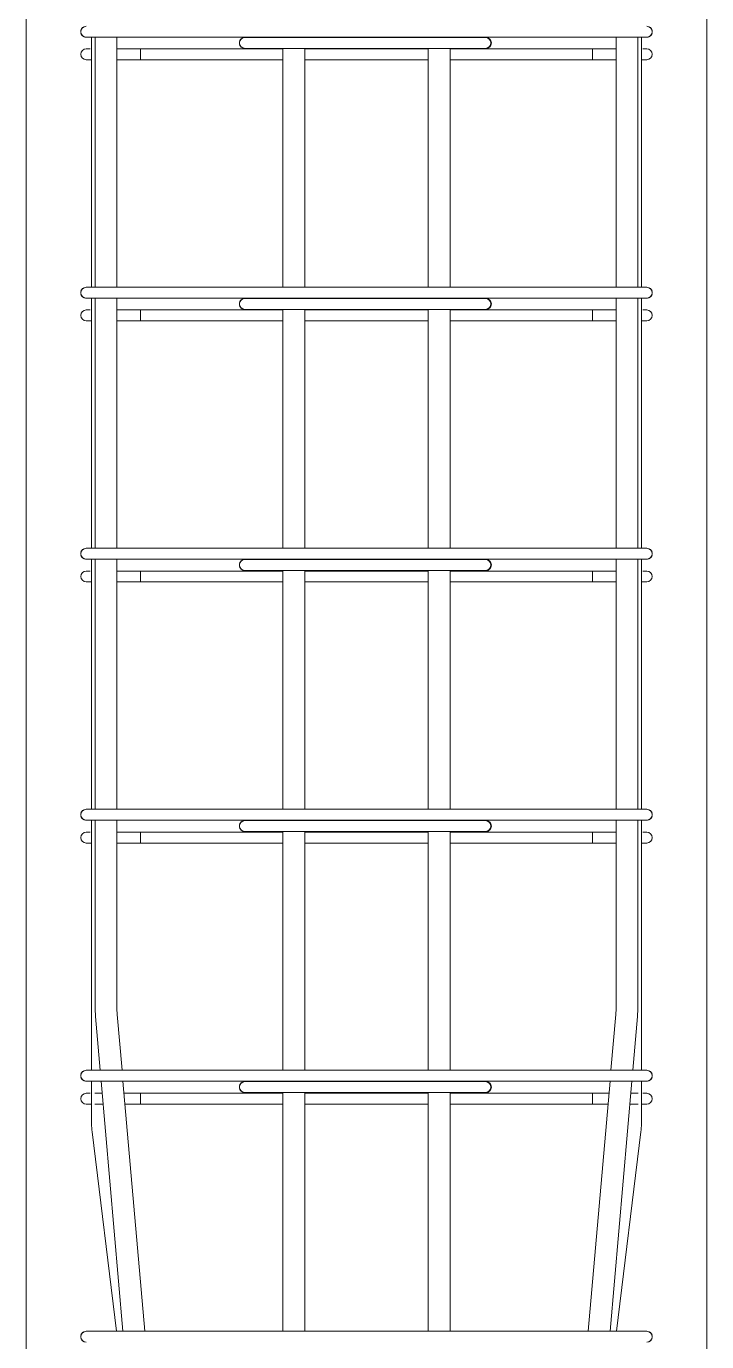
# Model space of a CAD drawing. Header units: millimetres. Extents: x -5408 to 3643, y -1561 to 6809.
# Drawn here: x -902 to -402, y 60 to 1027 of the extents above; entities that cross this region are included whole.
import ezdxf

# ---------------------------------------------------------------- set-up
doc = ezdxf.new("R2010")
doc.units = ezdxf.units.MM
doc.layers.add('S-COLS', color=52, linetype='Continuous', lineweight=18)
doc.layers.add('S-RBAR', color=171, linetype='Continuous', lineweight=18)

msp = doc.modelspace()

# ---------------------------------------------------------------- linework, layer by layer
at = {"layer": 'S-COLS'}
for p, q in [((-901.93987, -340), (-901.93987, 3040)), ((-401.93987, -340), (-401.93987, 3040))]:
    msp.add_line(p, q, dxfattribs=at)
at = {"layer": 'S-RBAR'}
for p, q in [((-837.93987, 1018.93928), (-857.93987, 1018.93928)), ((-853.93987, 835.10689), (-853.93987, 1018.93928)), ((-851.33265, 835.10689), (-851.33265, 1018.93928)), ((-837.93987, 1018.93928), (-465.93987, 1018.93928)), ((-835.33265, 835.10689), (-835.33265, 1018.93928)), ((-721.33388, 1018.71814), (-741.33388, 1018.71814)), ((-721.33388, 1018.71814), (-584.55124, 1018.71814)), ((-564.55124, 1018.71814), (-584.55124, 1018.71814)), ((-468.54708, 835.10689), (-468.54708, 1018.93928)), ((-445.93987, 1018.93928), (-465.93987, 1018.93928)), ((-452.54708, 835.10689), (-452.54708, 1018.93928)), ((-449.93987, 835.10689), (-449.93987, 1018.93928)), ((-857.93987, 1010.38114), (-855.13193, 1010.38114)), ((-818.14088, 1010.38114), (-835.33265, 1010.38114)), ((-818.14088, 1010.38114), (-818.14088, 1002.38114)), ((-818.14088, 1010.38114), (-713.33987, 1010.38114)), ((-721.33388, 1010.71814), (-741.33388, 1010.71814)), ((-721.33388, 1010.71814), (-584.55124, 1010.71814)), ((-713.33987, 835.10689), (-713.33987, 1010.71814)), ((-697.33987, 835.10689), (-697.33987, 1010.71814)), ((-697.33987, 1010.38114), (-606.53987, 1010.38114)), ((-606.53987, 835.10689), (-606.53987, 1010.71814)), ((-590.53987, 835.10689), (-590.53987, 1010.71814)), ((-590.53987, 1010.38114), (-485.73886, 1010.38114)), ((-564.55124, 1010.71814), (-584.55124, 1010.71814)), ((-468.54708, 1010.38114), (-485.73886, 1010.38114)), ((-485.73886, 1010.38114), (-485.73886, 1002.38114)), ((-448.7478, 1010.38114), (-445.93987, 1010.38114)), ((-857.93987, 1002.38114), (-854.25089, 1002.38114)), ((-818.14088, 1002.38114), (-835.33265, 1002.38114)), ((-818.14088, 1002.38114), (-713.33987, 1002.38114)), ((-697.33987, 1002.38114), (-606.53987, 1002.38114)), ((-590.53987, 1002.38114), (-485.73886, 1002.38114)), ((-468.54708, 1002.38114), (-485.73886, 1002.38114)), ((-449.62884, 1002.38114), (-445.93987, 1002.38114)), ((-837.93987, 835.10689), (-857.93987, 835.10689)), ((-837.93987, 835.10689), (-465.93987, 835.10689)), ((-445.93987, 835.10689), (-465.93987, 835.10689)), ((-837.93987, 827.10689), (-857.93987, 827.10689)), ((-853.93987, 643.2745), (-853.93987, 827.10689)), ((-851.33265, 643.2745), (-851.33265, 827.10689)), ((-837.93987, 827.10689), (-465.93987, 827.10689)), ((-835.33265, 643.2745), (-835.33265, 827.10689)), ((-721.33388, 826.85996), (-741.33388, 826.85996)), ((-721.33388, 826.85996), (-584.55124, 826.85996)), ((-564.55124, 826.85996), (-584.55124, 826.85996)), ((-468.54708, 643.2745), (-468.54708, 827.10689)), ((-445.93987, 827.10689), (-465.93987, 827.10689)), ((-452.54708, 643.2745), (-452.54708, 827.10689)), ((-449.93987, 643.2745), (-449.93987, 827.10689)), ((-857.93987, 818.4668), (-855.13193, 818.4668)), ((-818.14088, 818.4668), (-835.33265, 818.4668)), ((-818.14088, 818.4668), (-818.14088, 810.4668)), ((-818.14088, 818.4668), (-713.33987, 818.4668)), ((-721.33388, 818.85996), (-741.33388, 818.85996)), ((-721.33388, 818.85996), (-584.55124, 818.85996)), ((-713.33987, 643.2745), (-713.33987, 818.85996)), ((-697.33987, 643.2745), (-697.33987, 818.85996)), ((-697.33987, 818.4668), (-606.53987, 818.4668)), ((-606.53987, 643.2745), (-606.53987, 818.85996)), ((-590.53987, 643.2745), (-590.53987, 818.85996)), ((-590.53987, 818.4668), (-485.73886, 818.4668)), ((-564.55124, 818.85996), (-584.55124, 818.85996)), ((-468.54708, 818.4668), (-485.73886, 818.4668)), ((-485.73886, 818.4668), (-485.73886, 810.4668)), ((-448.7478, 818.4668), (-445.93987, 818.4668)), ((-857.93987, 810.4668), (-854.25089, 810.4668)), ((-818.14088, 810.4668), (-835.33265, 810.4668)), ((-818.14088, 810.4668), (-713.33987, 810.4668)), ((-697.33987, 810.4668), (-606.53987, 810.4668)), ((-590.53987, 810.4668), (-485.73886, 810.4668)), ((-468.54708, 810.4668), (-485.73886, 810.4668)), ((-449.62884, 810.4668), (-445.93987, 810.4668)), ((-837.93987, 643.2745), (-857.93987, 643.2745)), ((-837.93987, 643.2745), (-465.93987, 643.2745)), ((-445.93987, 643.2745), (-465.93987, 643.2745)), ((-837.93987, 635.2745), (-857.93987, 635.2745)), ((-853.93987, 451.44212), (-853.93987, 635.2745)), ((-851.33265, 451.44212), (-851.33265, 635.2745)), ((-837.93987, 635.2745), (-465.93987, 635.2745)), ((-835.33265, 451.44212), (-835.33265, 635.2745)), ((-721.33388, 635.00179), (-741.33388, 635.00179)), ((-721.33388, 635.00179), (-584.55124, 635.00179)), ((-564.55124, 635.00179), (-584.55124, 635.00179)), ((-468.54708, 451.44212), (-468.54708, 635.2745)), ((-445.93987, 635.2745), (-465.93987, 635.2745)), ((-452.54708, 451.44212), (-452.54708, 635.2745)), ((-449.93987, 451.44212), (-449.93987, 635.2745)), ((-857.93987, 626.55246), (-855.13193, 626.55246)), ((-818.14088, 626.55246), (-835.33265, 626.55246)), ((-818.14088, 626.55246), (-818.14088, 618.55246)), ((-818.14088, 626.55246), (-713.33987, 626.55246)), ((-721.33388, 627.00179), (-741.33388, 627.00179)), ((-721.33388, 627.00179), (-584.55124, 627.00179)), ((-713.33987, 451.44212), (-713.33987, 627.00179)), ((-697.33987, 451.44212), (-697.33987, 627.00179)), ((-697.33987, 626.55246), (-606.53987, 626.55246)), ((-606.53987, 451.44212), (-606.53987, 627.00179)), ((-590.53987, 451.44212), (-590.53987, 627.00179)), ((-590.53987, 626.55246), (-485.73886, 626.55246)), ((-564.55124, 627.00179), (-584.55124, 627.00179)), ((-468.54708, 626.55246), (-485.73886, 626.55246)), ((-485.73886, 626.55246), (-485.73886, 618.55246)), ((-448.7478, 626.55246), (-445.93987, 626.55246)), ((-857.93987, 618.55246), (-854.25089, 618.55246)), ((-818.14088, 618.55246), (-835.33265, 618.55246)), ((-818.14088, 618.55246), (-713.33987, 618.55246)), ((-697.33987, 618.55246), (-606.53987, 618.55246)), ((-590.53987, 618.55246), (-485.73886, 618.55246)), ((-468.54708, 618.55246), (-485.73886, 618.55246)), ((-449.62884, 618.55246), (-445.93987, 618.55246)), ((-837.93987, 451.44212), (-857.93987, 451.44212)), ((-837.93987, 451.44212), (-465.93987, 451.44212)), ((-445.93987, 451.44212), (-465.93987, 451.44212)), ((-837.93987, 443.44212), (-857.93987, 443.44212)), ((-853.93987, 259.60973), (-853.93987, 443.44212)), ((-851.33265, 304.81048), (-851.33265, 443.44212)), ((-837.93987, 443.44212), (-465.93987, 443.44212)), ((-835.33265, 304.81048), (-835.33265, 443.44212)), ((-721.33388, 443.14361), (-741.33388, 443.14361)), ((-721.33388, 435.14361), (-741.33388, 435.14361)), ((-721.33388, 443.14361), (-584.55124, 443.14361)), ((-721.33388, 435.14361), (-584.55124, 435.14361)), ((-713.33987, 259.60973), (-713.33987, 435.14361)), ((-697.33987, 259.60973), (-697.33987, 435.14361)), ((-606.53987, 259.60973), (-606.53987, 435.14361)), ((-590.53987, 259.60973), (-590.53987, 435.14361)), ((-564.55124, 443.14361), (-584.55124, 443.14361)), ((-564.55124, 435.14361), (-584.55124, 435.14361)), ((-468.54708, 304.81048), (-468.54708, 443.44212)), ((-445.93987, 443.44212), (-465.93987, 443.44212)), ((-452.54708, 304.81048), (-452.54708, 443.44212)), ((-449.93987, 259.60973), (-449.93987, 443.44212)), ((-857.93987, 434.63811), (-855.13193, 434.63811)), ((-857.93987, 426.63811), (-854.25089, 426.63811)), ((-818.14088, 434.63811), (-835.33265, 434.63811)), ((-818.14088, 426.63811), (-835.33265, 426.63811)), ((-818.14088, 434.63811), (-818.14088, 426.63811)), ((-818.14088, 434.63811), (-713.33987, 434.63811)), ((-818.14088, 426.63811), (-713.33987, 426.63811)), ((-697.33987, 434.63811), (-606.53987, 434.63811)), ((-697.33987, 426.63811), (-606.53987, 426.63811)), ((-590.53987, 434.63811), (-485.73886, 434.63811)), ((-590.53987, 426.63811), (-485.73886, 426.63811)), ((-468.54708, 434.63811), (-485.73886, 434.63811)), ((-485.73886, 434.63811), (-485.73886, 426.63811)), ((-468.54708, 426.63811), (-485.73886, 426.63811)), ((-449.62884, 426.63811), (-445.93987, 426.63811)), ((-448.7478, 434.63811), (-445.93987, 434.63811)), ((-851.09184, 299.24373), (-851.33265, 304.81048)), ((-835.1518, 300.62767), (-835.33265, 304.81048)), ((-831.59055, 259.60973), (-835.1518, 300.62767)), ((-472.28918, 259.60973), (-468.72793, 300.62767)), ((-468.72793, 300.62767), (-468.54708, 304.81048)), ((-452.78789, 299.24373), (-452.54708, 304.81048)), ((-847.65074, 259.60973), (-851.09184, 299.24373)), ((-456.22899, 259.60973), (-452.78789, 299.24373)), ((-837.93987, 259.60973), (-857.93987, 259.60973)), ((-837.93987, 251.60973), (-857.93987, 251.60973)), ((-853.93987, 220.14107), (-853.93987, 251.60973)), ((-830.99551, 67.77734), (-846.95617, 251.60973)), ((-837.93987, 259.60973), (-465.93987, 259.60973)), ((-837.93987, 251.60973), (-465.93987, 251.60973)), ((-814.93532, 67.77734), (-830.89598, 251.60973)), ((-488.94441, 67.77734), (-472.98375, 251.60973)), ((-472.88422, 67.77734), (-456.92356, 251.60973)), ((-445.93987, 259.60973), (-465.93987, 259.60973)), ((-445.93987, 251.60973), (-465.93987, 251.60973)), ((-449.93987, 220.14107), (-449.93987, 251.60973)), ((-857.93987, 242.72377), (-855.13193, 242.72377)), ((-846.18467, 242.72377), (-851.51829, 242.72377)), ((-818.14088, 242.72377), (-830.12448, 242.72377)), ((-818.14088, 242.72377), (-818.14088, 234.72377)), ((-818.14088, 242.72377), (-713.33987, 242.72377)), ((-721.33388, 251.28544), (-741.33388, 251.28544)), ((-721.33388, 243.28544), (-741.33388, 243.28544)), ((-721.33388, 251.28544), (-584.55124, 251.28544)), ((-721.33388, 243.28544), (-584.55124, 243.28544)), ((-713.33987, 220.14107), (-713.33987, 243.28544)), ((-697.33987, 220.14107), (-697.33987, 243.28544)), ((-697.33987, 242.72377), (-606.53987, 242.72377)), ((-606.53987, 220.14107), (-606.53987, 243.28544)), ((-590.53987, 220.14107), (-590.53987, 243.28544)), ((-590.53987, 242.72377), (-485.73886, 242.72377)), ((-564.55124, 251.28544), (-584.55124, 251.28544)), ((-564.55124, 243.28544), (-584.55124, 243.28544)), ((-473.75525, 242.72377), (-485.73886, 242.72377)), ((-485.73886, 242.72377), (-485.73886, 234.72377)), ((-452.36144, 242.72377), (-457.69506, 242.72377)), ((-448.7478, 242.72377), (-445.93987, 242.72377)), ((-857.93987, 234.72377), (-854.25089, 234.72377)), ((-845.4901, 234.72377), (-851.51829, 234.72377)), ((-818.14088, 234.72377), (-829.42991, 234.72377)), ((-818.14088, 234.72377), (-713.33987, 234.72377)), ((-697.33987, 234.72377), (-606.53987, 234.72377)), ((-590.53987, 234.72377), (-485.73886, 234.72377)), ((-474.44982, 234.72377), (-485.73886, 234.72377)), ((-452.36144, 234.72377), (-458.38963, 234.72377)), ((-449.62884, 234.72377), (-445.93987, 234.72377)), ((-835.59242, 67.77734), (-853.58208, 214.29134)), ((-713.33987, 220.14107), (-713.33987, 215.26629)), ((-713.33987, 67.77734), (-713.33987, 215.26629)), ((-697.33987, 220.14107), (-697.33987, 215.26629)), ((-697.33987, 67.77734), (-697.33987, 215.26629)), ((-606.53987, 220.14107), (-606.53987, 215.26629)), ((-606.53987, 67.77734), (-606.53987, 215.26629)), ((-590.53987, 220.14107), (-590.53987, 215.26629)), ((-590.53987, 67.77734), (-590.53987, 215.26629)), ((-468.28731, 67.77734), (-450.29765, 214.29134)), ((-837.93987, 67.77734), (-857.93987, 67.77734)), ((-837.93987, 67.77734), (-465.93987, 67.77734)), ((-445.93987, 67.77734), (-465.93987, 67.77734))]:
    msp.add_line(p, q, dxfattribs=at)
for centre, radius, start, end in [((-857.93987, 1022.93928), 4, 90, 270), ((-857.93987, 1022.93928), 4, 120, 165), ((-857.93987, 1022.93928), 4, 120, 165), ((-445.93987, 1022.93928), 4, 270, 90), ((-445.93987, 1022.93928), 4, 15, 60), ((-857.93987, 1022.93928), 4, 195, 240), ((-857.93987, 1022.93928), 4, 195, 240), ((-857.93987, 1022.93928), 4, 255, 270), ((-857.93987, 1022.93928), 4, 255, 270), ((-741.33388, 1014.71814), 4, 90, 270), ((-741.33388, 1014.71814), 4, 120, 165), ((-564.55124, 1014.71814), 4, 270, 90), ((-564.15124, 1014.71814), 4, 270, 90), ((-564.55124, 1014.71814), 4, 15, 60), ((-445.93987, 1022.93928), 4, 270, 285), ((-445.93987, 1022.93928), 4, 300, 345), ((-857.93987, 1006.38114), 4, 90, 270), ((-741.33388, 1014.71814), 4, 195, 240), ((-741.33388, 1014.71814), 4, 255, 270), ((-564.55124, 1014.71814), 4, 275.65916856, 285), ((-564.55124, 1014.71814), 4, 300, 345), ((-445.93987, 1006.38114), 4, 270, 90), ((-857.93987, 831.10689), 4, 90, 270), ((-857.93987, 831.10689), 4, 120, 165), ((-857.93987, 831.10689), 4, 120, 165), ((-445.93987, 831.10689), 4, 270, 90), ((-445.93987, 831.10689), 4, 15, 60), ((-857.93987, 831.10689), 4, 195, 240), ((-857.93987, 831.10689), 4, 195, 240), ((-857.93987, 831.10689), 4, 255, 270), ((-857.93987, 831.10689), 4, 255, 270), ((-741.33388, 822.85996), 4, 90, 270), ((-741.33388, 822.85996), 4, 120, 165), ((-741.33388, 822.85996), 4, 195, 240), ((-564.55124, 822.85996), 4, 270, 90), ((-564.15124, 822.85996), 4, 270, 90), ((-564.55124, 822.85996), 4, 15, 60), ((-564.55124, 822.85996), 4, 300, 345), ((-445.93987, 831.10689), 4, 270, 285), ((-445.93987, 831.10689), 4, 300, 345), ((-857.93987, 814.4668), 4, 90, 270), ((-741.33388, 822.85996), 4, 255, 270), ((-564.55124, 822.85996), 4, 275.65916856, 285), ((-445.93987, 814.4668), 4, 270, 90), ((-857.93987, 639.2745), 4, 90, 270), ((-857.93987, 639.2745), 4, 120, 165), ((-857.93987, 639.2745), 4, 120, 165), ((-857.93987, 639.2745), 4, 195, 240), ((-857.93987, 639.2745), 4, 195, 240), ((-445.93987, 639.2745), 4, 270, 90), ((-445.93987, 639.2745), 4, 15, 60), ((-445.93987, 639.2745), 4, 300, 345), ((-857.93987, 639.2745), 4, 255, 270), ((-857.93987, 639.2745), 4, 255, 270), ((-741.33388, 631.00179), 4, 90, 270), ((-741.33388, 631.00179), 4, 120, 165), ((-741.33388, 631.00179), 4, 195, 240), ((-564.55124, 631.00179), 4, 270, 90), ((-564.15124, 631.00179), 4, 270, 90), ((-564.55124, 631.00179), 4, 15, 60), ((-564.55124, 631.00179), 4, 300, 345), ((-445.93987, 639.2745), 4, 270, 285), ((-857.93987, 622.55246), 4, 90, 270), ((-741.33388, 631.00179), 4, 255, 270), ((-564.55124, 631.00179), 4, 275.65916856, 285), ((-445.93987, 622.55246), 4, 270, 90), ((-857.93987, 447.44212), 4, 90, 270), ((-857.93987, 447.44212), 4, 120, 165), ((-857.93987, 447.44212), 4, 120, 165), ((-857.93987, 447.44212), 4, 195, 240), ((-857.93987, 447.44212), 4, 195, 240), ((-445.93987, 447.44212), 4, 270, 90), ((-445.93987, 447.44212), 4, 15, 60), ((-445.93987, 447.44212), 4, 300, 345), ((-857.93987, 447.44212), 4, 255, 270), ((-857.93987, 447.44212), 4, 255, 270), ((-741.33388, 439.14361), 4, 90, 270), ((-741.33388, 439.14361), 4, 120, 165), ((-741.33388, 439.14361), 4, 195, 240), ((-741.33388, 439.14361), 4, 255, 270), ((-564.55124, 439.14361), 4, 270, 90), ((-564.55124, 439.14361), 4, 275.65916856, 285), ((-564.15124, 439.14361), 4, 270, 90), ((-564.55124, 439.14361), 4, 15, 60), ((-564.55124, 439.14361), 4, 300, 345), ((-445.93987, 447.44212), 4, 270, 285), ((-857.93987, 430.63811), 4, 90, 270), ((-445.93987, 430.63811), 4, 270, 90), ((-857.93987, 255.60973), 4, 90, 270), ((-857.93987, 255.60973), 4, 120, 165), ((-857.93987, 255.60973), 4, 120, 165), ((-857.93987, 255.60973), 4, 195, 240), ((-857.93987, 255.60973), 4, 195, 240), ((-857.93987, 255.60973), 4, 255, 270), ((-857.93987, 255.60973), 4, 255, 270), ((-445.93987, 255.60973), 4, 270, 90), ((-445.93987, 255.60973), 4, 270, 285), ((-445.93987, 255.60973), 4, 15, 60), ((-445.93987, 255.60973), 4, 300, 345), ((-857.93987, 238.72377), 4, 90, 270), ((-741.33388, 247.28544), 4, 90, 270), ((-741.33388, 247.28544), 4, 120, 165), ((-741.33388, 247.28544), 4, 195, 240), ((-741.33388, 247.28544), 4, 255, 270), ((-564.55124, 247.28544), 4, 270, 90), ((-564.55124, 247.28544), 4, 275.65916856, 285), ((-564.15124, 247.28544), 4, 270, 90), ((-564.55124, 247.28544), 4, 15, 60), ((-564.55124, 247.28544), 4, 300, 345), ((-445.93987, 238.72377), 4, 270, 90), ((-805.93987, 220.14107), 48, 180, 187), ((-497.93987, 220.14107), 48, 353, 360), ((-857.93987, 63.77734), 4, 90, 270), ((-445.93987, 63.77734), 4, 270, 90), ((-857.93987, 63.77734), 4, 120, 165), ((-857.93987, 63.77734), 4, 120, 165), ((-857.93987, 63.77734), 4, 196.33233866, 240), ((-857.93987, 63.77734), 4, 196.33233866, 240), ((-445.93987, 63.77734), 4, 15, 60), ((-445.93987, 63.77734), 4, 300, 343.66766134)]:
    msp.add_arc(centre, radius, start, end, dxfattribs=at)

doc.saveas('drawing.dxf')
